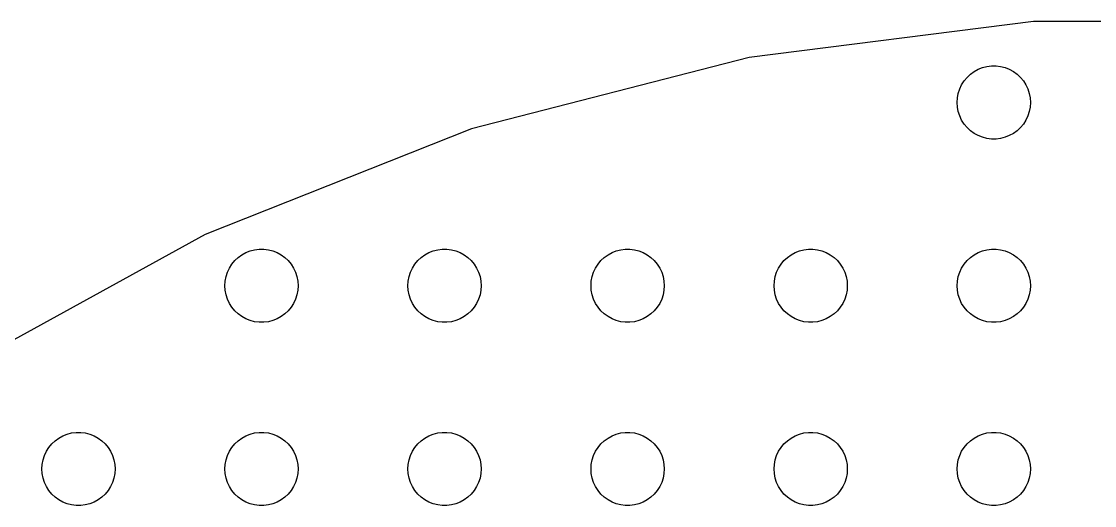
# Model space of a CAD drawing. Header units: metres. Extents: x -187 to 187, y -187 to 187.
# Drawn here: x -94.7 to -6.7, y 147 to 186.6 of the extents above; entities that cross this region are included whole.
import ezdxf

# ---------------------------------------------------------------- set-up
doc = ezdxf.new("R2010")
doc.units = ezdxf.units.M

msp = doc.modelspace()

# ---------------------------------------------------------------- linework, layer by layer
for p, q in [((-11.7418, 186.631), (-35.0403, 183.688)), ((11.7418, 186.631), (-11.7418, 186.631)), ((-35.0403, 183.688), (-57.7862, 177.848)), ((-15.927, 182.853), (-15.5621, 182.947)), ((-15.5621, 182.947), (-15.1884, 182.994)), ((-15.1884, 182.994), (-14.8116, 182.994)), ((-14.8116, 182.994), (-14.4379, 182.947)), ((-14.4379, 182.947), (-14.0729, 182.853)), ((-17.427, 181.763), (-17.1869, 182.054)), ((-17.1869, 182.054), (-16.9123, 182.312)), ((-16.9123, 182.312), (-16.6075, 182.533)), ((-16.6075, 182.533), (-16.2773, 182.714)), ((-16.2773, 182.714), (-15.927, 182.853)), ((-14.0729, 182.853), (-13.7227, 182.714)), ((-13.7227, 182.714), (-13.3925, 182.533)), ((-13.3925, 182.533), (-13.0877, 182.312)), ((-13.0877, 182.312), (-12.8131, 182.054)), ((-12.8131, 182.054), (-12.5729, 181.763)), ((-17.7893, 181.104), (-17.6289, 181.445)), ((-17.6289, 181.445), (-17.427, 181.763)), ((-12.5729, 181.763), (-12.3711, 181.445)), ((-12.3711, 181.445), (-12.2107, 181.104)), ((-18, 180), (-17.9763, 180.376)), ((-17.9763, 180.376), (-17.9057, 180.746)), ((-17.9057, 180.746), (-17.7893, 181.104)), ((-12.2107, 181.104), (-12.0942, 180.746)), ((-12.0942, 180.746), (-12.0237, 180.376)), ((-12.0237, 180.376), (-12, 180)), ((-17.9763, 179.624), (-18, 180)), ((-17.9057, 179.254), (-17.9763, 179.624)), ((-12.0237, 179.624), (-12.0942, 179.254)), ((-12, 180), (-12.0237, 179.624)), ((-17.7893, 178.896), (-17.9057, 179.254)), ((-17.6289, 178.555), (-17.7893, 178.896)), ((-17.427, 178.237), (-17.6289, 178.555)), ((-12.3711, 178.555), (-12.5729, 178.237)), ((-12.2107, 178.896), (-12.3711, 178.555)), ((-12.0942, 179.254), (-12.2107, 178.896)), ((-57.7862, 177.848), (-79.6207, 169.203)), ((-17.1869, 177.946), (-17.427, 178.237)), ((-16.9123, 177.688), (-17.1869, 177.946)), ((-16.6075, 177.467), (-16.9123, 177.688)), ((-13.0877, 177.688), (-13.3925, 177.467)), ((-12.8131, 177.946), (-13.0877, 177.688)), ((-12.5729, 178.237), (-12.8131, 177.946)), ((-16.2773, 177.286), (-16.6075, 177.467)), ((-15.927, 177.147), (-16.2773, 177.286)), ((-15.5621, 177.053), (-15.927, 177.147)), ((-15.1884, 177.006), (-15.5621, 177.053)), ((-14.8116, 177.006), (-15.1884, 177.006)), ((-14.4379, 177.053), (-14.8116, 177.006)), ((-14.0729, 177.147), (-14.4379, 177.053)), ((-13.7227, 177.286), (-14.0729, 177.147)), ((-13.3925, 177.467), (-13.7227, 177.286)), ((-79.6207, 169.203), (-100.2, 157.889)), ((-75.5621, 167.947), (-75.1884, 167.994)), ((-75.1884, 167.994), (-74.8116, 167.994)), ((-74.8116, 167.994), (-74.4379, 167.947)), ((-60.5621, 167.947), (-60.1884, 167.994)), ((-60.1884, 167.994), (-59.8116, 167.994)), ((-59.8116, 167.994), (-59.4379, 167.947)), ((-45.5621, 167.947), (-45.1884, 167.994)), ((-45.1884, 167.994), (-44.8116, 167.994)), ((-44.8116, 167.994), (-44.4379, 167.947)), ((-30.5621, 167.947), (-30.1884, 167.994)), ((-30.1884, 167.994), (-29.8116, 167.994)), ((-29.8116, 167.994), (-29.4379, 167.947)), ((-15.5621, 167.947), (-15.1884, 167.994)), ((-15.1884, 167.994), (-14.8116, 167.994)), ((-14.8116, 167.994), (-14.4379, 167.947)), ((-77.1869, 167.054), (-76.9123, 167.312)), ((-76.9123, 167.312), (-76.6075, 167.533)), ((-76.6075, 167.533), (-76.2773, 167.714)), ((-76.2773, 167.714), (-75.927, 167.853)), ((-75.927, 167.853), (-75.5621, 167.947)), ((-74.4379, 167.947), (-74.073, 167.853)), ((-74.073, 167.853), (-73.7227, 167.714)), ((-73.7227, 167.714), (-73.3925, 167.533)), ((-73.3925, 167.533), (-73.0877, 167.312)), ((-73.0877, 167.312), (-72.8131, 167.054)), ((-62.1869, 167.054), (-61.9123, 167.312)), ((-61.9123, 167.312), (-61.6075, 167.533)), ((-61.6075, 167.533), (-61.2773, 167.714)), ((-61.2773, 167.714), (-60.927, 167.853)), ((-60.927, 167.853), (-60.5621, 167.947)), ((-59.4379, 167.947), (-59.0729, 167.853)), ((-59.0729, 167.853), (-58.7227, 167.714)), ((-58.7227, 167.714), (-58.3925, 167.533)), ((-58.3925, 167.533), (-58.0877, 167.312)), ((-58.0877, 167.312), (-57.8131, 167.054)), ((-47.1869, 167.054), (-46.9123, 167.312)), ((-46.9123, 167.312), (-46.6075, 167.533)), ((-46.6075, 167.533), (-46.2773, 167.714)), ((-46.2773, 167.714), (-45.927, 167.853)), ((-45.927, 167.853), (-45.5621, 167.947)), ((-44.4379, 167.947), (-44.0729, 167.853)), ((-44.0729, 167.853), (-43.7227, 167.714)), ((-43.7227, 167.714), (-43.3925, 167.533)), ((-43.3925, 167.533), (-43.0877, 167.312)), ((-43.0877, 167.312), (-42.8131, 167.054)), ((-32.1869, 167.054), (-31.9123, 167.312)), ((-31.9123, 167.312), (-31.6075, 167.533)), ((-31.6075, 167.533), (-31.2773, 167.714)), ((-31.2773, 167.714), (-30.927, 167.853)), ((-30.927, 167.853), (-30.5621, 167.947)), ((-29.4379, 167.947), (-29.0729, 167.853)), ((-29.0729, 167.853), (-28.7227, 167.714)), ((-28.7227, 167.714), (-28.3925, 167.533)), ((-28.3925, 167.533), (-28.0877, 167.312)), ((-28.0877, 167.312), (-27.8131, 167.054)), ((-17.1869, 167.054), (-16.9123, 167.312)), ((-16.9123, 167.312), (-16.6075, 167.533)), ((-16.6075, 167.533), (-16.2773, 167.714)), ((-16.2773, 167.714), (-15.927, 167.853)), ((-15.927, 167.853), (-15.5621, 167.947)), ((-14.4379, 167.947), (-14.0729, 167.853)), ((-14.0729, 167.853), (-13.7227, 167.714)), ((-13.7227, 167.714), (-13.3925, 167.533)), ((-13.3925, 167.533), (-13.0877, 167.312)), ((-13.0877, 167.312), (-12.8131, 167.054)), ((-77.7893, 166.104), (-77.6289, 166.445)), ((-77.6289, 166.445), (-77.427, 166.763)), ((-77.427, 166.763), (-77.1869, 167.054)), ((-72.8131, 167.054), (-72.573, 166.763)), ((-72.573, 166.763), (-72.3711, 166.445)), ((-72.3711, 166.445), (-72.2107, 166.104)), ((-62.7893, 166.104), (-62.6289, 166.445)), ((-62.6289, 166.445), (-62.427, 166.763)), ((-62.427, 166.763), (-62.1869, 167.054)), ((-57.8131, 167.054), (-57.5729, 166.763)), ((-57.5729, 166.763), (-57.3711, 166.445)), ((-57.3711, 166.445), (-57.2107, 166.104)), ((-47.7893, 166.104), (-47.6289, 166.445)), ((-47.6289, 166.445), (-47.427, 166.763)), ((-47.427, 166.763), (-47.1869, 167.054)), ((-42.8131, 167.054), (-42.5729, 166.763)), ((-42.5729, 166.763), (-42.3711, 166.445)), ((-42.3711, 166.445), (-42.2107, 166.104)), ((-32.7893, 166.104), (-32.6289, 166.445)), ((-32.6289, 166.445), (-32.427, 166.763)), ((-32.427, 166.763), (-32.1869, 167.054)), ((-27.8131, 167.054), (-27.5729, 166.763)), ((-27.5729, 166.763), (-27.3711, 166.445)), ((-27.3711, 166.445), (-27.2107, 166.104)), ((-17.7893, 166.104), (-17.6289, 166.445)), ((-17.6289, 166.445), (-17.427, 166.763)), ((-17.427, 166.763), (-17.1869, 167.054)), ((-12.8131, 167.054), (-12.5729, 166.763)), ((-12.5729, 166.763), (-12.3711, 166.445)), ((-12.3711, 166.445), (-12.2107, 166.104)), ((-78, 165), (-77.9763, 165.376)), ((-77.9763, 165.376), (-77.9057, 165.746)), ((-77.9057, 165.746), (-77.7893, 166.104)), ((-72.2107, 166.104), (-72.0943, 165.746)), ((-72.0943, 165.746), (-72.0237, 165.376)), ((-72.0237, 165.376), (-72, 165)), ((-63, 165), (-62.9763, 165.376)), ((-62.9763, 165.376), (-62.9057, 165.746)), ((-62.9057, 165.746), (-62.7893, 166.104)), ((-57.2107, 166.104), (-57.0942, 165.746)), ((-57.0942, 165.746), (-57.0237, 165.376)), ((-57.0237, 165.376), (-57, 165)), ((-48, 165), (-47.9763, 165.376)), ((-47.9763, 165.376), (-47.9057, 165.746)), ((-47.9057, 165.746), (-47.7893, 166.104)), ((-42.2107, 166.104), (-42.0942, 165.746)), ((-42.0942, 165.746), (-42.0237, 165.376)), ((-42.0237, 165.376), (-42, 165)), ((-33, 165), (-32.9763, 165.376)), ((-32.9763, 165.376), (-32.9057, 165.746)), ((-32.9057, 165.746), (-32.7893, 166.104)), ((-27.2107, 166.104), (-27.0942, 165.746)), ((-27.0942, 165.746), (-27.0237, 165.376)), ((-27.0237, 165.376), (-27, 165)), ((-18, 165), (-17.9763, 165.376)), ((-17.9763, 165.376), (-17.9057, 165.746)), ((-17.9057, 165.746), (-17.7893, 166.104)), ((-12.2107, 166.104), (-12.0942, 165.746)), ((-12.0942, 165.746), (-12.0237, 165.376)), ((-12.0237, 165.376), (-12, 165)), ((-77.9763, 164.624), (-78, 165)), ((-77.9057, 164.254), (-77.9763, 164.624)), ((-72.0237, 164.624), (-72.0943, 164.254)), ((-72, 165), (-72.0237, 164.624)), ((-62.9763, 164.624), (-63, 165)), ((-62.9057, 164.254), (-62.9763, 164.624)), ((-57.0237, 164.624), (-57.0942, 164.254)), ((-57, 165), (-57.0237, 164.624)), ((-47.9763, 164.624), (-48, 165)), ((-47.9057, 164.254), (-47.9763, 164.624)), ((-42.0237, 164.624), (-42.0942, 164.254)), ((-42, 165), (-42.0237, 164.624)), ((-32.9763, 164.624), (-33, 165)), ((-32.9057, 164.254), (-32.9763, 164.624)), ((-27.0237, 164.624), (-27.0942, 164.254)), ((-27, 165), (-27.0237, 164.624)), ((-17.9763, 164.624), (-18, 165)), ((-17.9057, 164.254), (-17.9763, 164.624)), ((-12.0237, 164.624), (-12.0942, 164.254)), ((-12, 165), (-12.0237, 164.624)), ((-77.7893, 163.896), (-77.9057, 164.254)), ((-77.6289, 163.555), (-77.7893, 163.896)), ((-77.427, 163.237), (-77.6289, 163.555)), ((-72.3711, 163.555), (-72.573, 163.237)), ((-72.2107, 163.896), (-72.3711, 163.555)), ((-72.0943, 164.254), (-72.2107, 163.896)), ((-62.7893, 163.896), (-62.9057, 164.254)), ((-62.6289, 163.555), (-62.7893, 163.896)), ((-62.427, 163.237), (-62.6289, 163.555)), ((-57.3711, 163.555), (-57.5729, 163.237)), ((-57.2107, 163.896), (-57.3711, 163.555)), ((-57.0942, 164.254), (-57.2107, 163.896)), ((-47.7893, 163.896), (-47.9057, 164.254)), ((-47.6289, 163.555), (-47.7893, 163.896)), ((-47.427, 163.237), (-47.6289, 163.555)), ((-42.3711, 163.555), (-42.5729, 163.237)), ((-42.2107, 163.896), (-42.3711, 163.555)), ((-42.0942, 164.254), (-42.2107, 163.896)), ((-32.7893, 163.896), (-32.9057, 164.254)), ((-32.6289, 163.555), (-32.7893, 163.896)), ((-32.427, 163.237), (-32.6289, 163.555)), ((-27.3711, 163.555), (-27.5729, 163.237)), ((-27.2107, 163.896), (-27.3711, 163.555)), ((-27.0942, 164.254), (-27.2107, 163.896)), ((-17.7893, 163.896), (-17.9057, 164.254)), ((-17.6289, 163.555), (-17.7893, 163.896)), ((-17.427, 163.237), (-17.6289, 163.555)), ((-12.3711, 163.555), (-12.5729, 163.237)), ((-12.2107, 163.896), (-12.3711, 163.555)), ((-12.0942, 164.254), (-12.2107, 163.896)), ((-77.1869, 162.946), (-77.427, 163.237)), ((-76.9123, 162.688), (-77.1869, 162.946)), ((-76.6075, 162.467), (-76.9123, 162.688)), ((-73.0877, 162.688), (-73.3925, 162.467)), ((-72.8131, 162.946), (-73.0877, 162.688)), ((-72.573, 163.237), (-72.8131, 162.946)), ((-62.1869, 162.946), (-62.427, 163.237)), ((-61.9123, 162.688), (-62.1869, 162.946)), ((-61.6075, 162.467), (-61.9123, 162.688)), ((-58.0877, 162.688), (-58.3925, 162.467)), ((-57.8131, 162.946), (-58.0877, 162.688)), ((-57.5729, 163.237), (-57.8131, 162.946)), ((-47.1869, 162.946), (-47.427, 163.237)), ((-46.9123, 162.688), (-47.1869, 162.946)), ((-46.6075, 162.467), (-46.9123, 162.688)), ((-43.0877, 162.688), (-43.3925, 162.467)), ((-42.8131, 162.946), (-43.0877, 162.688)), ((-42.5729, 163.237), (-42.8131, 162.946)), ((-32.1869, 162.946), (-32.427, 163.237)), ((-31.9123, 162.688), (-32.1869, 162.946)), ((-31.6075, 162.467), (-31.9123, 162.688)), ((-28.0877, 162.688), (-28.3925, 162.467)), ((-27.8131, 162.946), (-28.0877, 162.688)), ((-27.5729, 163.237), (-27.8131, 162.946)), ((-17.1869, 162.946), (-17.427, 163.237)), ((-16.9123, 162.688), (-17.1869, 162.946)), ((-16.6075, 162.467), (-16.9123, 162.688)), ((-13.0877, 162.688), (-13.3925, 162.467)), ((-12.8131, 162.946), (-13.0877, 162.688)), ((-12.5729, 163.237), (-12.8131, 162.946)), ((-76.2773, 162.286), (-76.6075, 162.467)), ((-75.927, 162.147), (-76.2773, 162.286)), ((-75.5621, 162.053), (-75.927, 162.147)), ((-75.1884, 162.006), (-75.5621, 162.053)), ((-74.8116, 162.006), (-75.1884, 162.006)), ((-74.4379, 162.053), (-74.8116, 162.006)), ((-74.073, 162.147), (-74.4379, 162.053)), ((-73.7227, 162.286), (-74.073, 162.147)), ((-73.3925, 162.467), (-73.7227, 162.286)), ((-61.2773, 162.286), (-61.6075, 162.467)), ((-60.927, 162.147), (-61.2773, 162.286)), ((-60.5621, 162.053), (-60.927, 162.147)), ((-60.1884, 162.006), (-60.5621, 162.053)), ((-59.8116, 162.006), (-60.1884, 162.006)), ((-59.4379, 162.053), (-59.8116, 162.006)), ((-59.0729, 162.147), (-59.4379, 162.053)), ((-58.7227, 162.286), (-59.0729, 162.147)), ((-58.3925, 162.467), (-58.7227, 162.286)), ((-46.2773, 162.286), (-46.6075, 162.467)), ((-45.927, 162.147), (-46.2773, 162.286)), ((-45.5621, 162.053), (-45.927, 162.147)), ((-45.1884, 162.006), (-45.5621, 162.053)), ((-44.8116, 162.006), (-45.1884, 162.006)), ((-44.4379, 162.053), (-44.8116, 162.006)), ((-44.0729, 162.147), (-44.4379, 162.053)), ((-43.7227, 162.286), (-44.0729, 162.147)), ((-43.3925, 162.467), (-43.7227, 162.286)), ((-31.2773, 162.286), (-31.6075, 162.467)), ((-30.927, 162.147), (-31.2773, 162.286)), ((-30.5621, 162.053), (-30.927, 162.147)), ((-30.1884, 162.006), (-30.5621, 162.053)), ((-29.8116, 162.006), (-30.1884, 162.006)), ((-29.4379, 162.053), (-29.8116, 162.006)), ((-29.0729, 162.147), (-29.4379, 162.053)), ((-28.7227, 162.286), (-29.0729, 162.147)), ((-28.3925, 162.467), (-28.7227, 162.286)), ((-16.2773, 162.286), (-16.6075, 162.467)), ((-15.927, 162.147), (-16.2773, 162.286)), ((-15.5621, 162.053), (-15.927, 162.147)), ((-15.1884, 162.006), (-15.5621, 162.053)), ((-14.8116, 162.006), (-15.1884, 162.006)), ((-14.4379, 162.053), (-14.8116, 162.006)), ((-14.0729, 162.147), (-14.4379, 162.053)), ((-13.7227, 162.286), (-14.0729, 162.147)), ((-13.3925, 162.467), (-13.7227, 162.286)), ((-92.1869, 152.054), (-91.9123, 152.312)), ((-91.9123, 152.312), (-91.6075, 152.533)), ((-91.6075, 152.533), (-91.2773, 152.714)), ((-91.2773, 152.714), (-90.927, 152.853)), ((-90.927, 152.853), (-90.5621, 152.947)), ((-90.5621, 152.947), (-90.1884, 152.994)), ((-90.1884, 152.994), (-89.8116, 152.994)), ((-89.8116, 152.994), (-89.4379, 152.947)), ((-89.4379, 152.947), (-89.073, 152.853)), ((-89.073, 152.853), (-88.7227, 152.714)), ((-88.7227, 152.714), (-88.3925, 152.533)), ((-88.3925, 152.533), (-88.0877, 152.312)), ((-88.0877, 152.312), (-87.8131, 152.054)), ((-77.1869, 152.054), (-76.9123, 152.312)), ((-76.9123, 152.312), (-76.6075, 152.533)), ((-76.6075, 152.533), (-76.2773, 152.714)), ((-76.2773, 152.714), (-75.927, 152.853)), ((-75.927, 152.853), (-75.5621, 152.947)), ((-75.5621, 152.947), (-75.1884, 152.994)), ((-75.1884, 152.994), (-74.8116, 152.994)), ((-74.8116, 152.994), (-74.4379, 152.947)), ((-74.4379, 152.947), (-74.073, 152.853)), ((-74.073, 152.853), (-73.7227, 152.714)), ((-73.7227, 152.714), (-73.3925, 152.533)), ((-73.3925, 152.533), (-73.0877, 152.312)), ((-73.0877, 152.312), (-72.8131, 152.054)), ((-62.1869, 152.054), (-61.9123, 152.312)), ((-61.9123, 152.312), (-61.6075, 152.533)), ((-61.6075, 152.533), (-61.2773, 152.714)), ((-61.2773, 152.714), (-60.927, 152.853)), ((-60.927, 152.853), (-60.5621, 152.947)), ((-60.5621, 152.947), (-60.1884, 152.994)), ((-60.1884, 152.994), (-59.8116, 152.994)), ((-59.8116, 152.994), (-59.4379, 152.947)), ((-59.4379, 152.947), (-59.0729, 152.853)), ((-59.0729, 152.853), (-58.7227, 152.714)), ((-58.7227, 152.714), (-58.3925, 152.533)), ((-58.3925, 152.533), (-58.0877, 152.312)), ((-58.0877, 152.312), (-57.8131, 152.054)), ((-47.1869, 152.054), (-46.9123, 152.312)), ((-46.9123, 152.312), (-46.6075, 152.533)), ((-46.6075, 152.533), (-46.2773, 152.714)), ((-46.2773, 152.714), (-45.927, 152.853)), ((-45.927, 152.853), (-45.5621, 152.947)), ((-45.5621, 152.947), (-45.1884, 152.994)), ((-45.1884, 152.994), (-44.8116, 152.994)), ((-44.8116, 152.994), (-44.4379, 152.947)), ((-44.4379, 152.947), (-44.0729, 152.853)), ((-44.0729, 152.853), (-43.7227, 152.714)), ((-43.7227, 152.714), (-43.3925, 152.533)), ((-43.3925, 152.533), (-43.0877, 152.312)), ((-43.0877, 152.312), (-42.8131, 152.054)), ((-32.1869, 152.054), (-31.9123, 152.312)), ((-31.9123, 152.312), (-31.6075, 152.533)), ((-31.6075, 152.533), (-31.2773, 152.714)), ((-31.2773, 152.714), (-30.927, 152.853)), ((-30.927, 152.853), (-30.5621, 152.947)), ((-30.5621, 152.947), (-30.1884, 152.994)), ((-30.1884, 152.994), (-29.8116, 152.994)), ((-29.8116, 152.994), (-29.4379, 152.947)), ((-29.4379, 152.947), (-29.0729, 152.853)), ((-29.0729, 152.853), (-28.7227, 152.714)), ((-28.7227, 152.714), (-28.3925, 152.533)), ((-28.3925, 152.533), (-28.0877, 152.312)), ((-28.0877, 152.312), (-27.8131, 152.054)), ((-17.1869, 152.054), (-16.9123, 152.312)), ((-16.9123, 152.312), (-16.6075, 152.533)), ((-16.6075, 152.533), (-16.2773, 152.714)), ((-16.2773, 152.714), (-15.927, 152.853)), ((-15.927, 152.853), (-15.5621, 152.947)), ((-15.5621, 152.947), (-15.1884, 152.994)), ((-15.1884, 152.994), (-14.8116, 152.994)), ((-14.8116, 152.994), (-14.4379, 152.947)), ((-14.4379, 152.947), (-14.0729, 152.853)), ((-14.0729, 152.853), (-13.7227, 152.714)), ((-13.7227, 152.714), (-13.3925, 152.533)), ((-13.3925, 152.533), (-13.0877, 152.312)), ((-13.0877, 152.312), (-12.8131, 152.054)), ((-92.7893, 151.104), (-92.6289, 151.445)), ((-92.6289, 151.445), (-92.427, 151.763)), ((-92.427, 151.763), (-92.1869, 152.054)), ((-87.8131, 152.054), (-87.573, 151.763)), ((-87.573, 151.763), (-87.3711, 151.445)), ((-87.3711, 151.445), (-87.2107, 151.104)), ((-77.7893, 151.104), (-77.6289, 151.445)), ((-77.6289, 151.445), (-77.427, 151.763)), ((-77.427, 151.763), (-77.1869, 152.054)), ((-72.8131, 152.054), (-72.573, 151.763)), ((-72.573, 151.763), (-72.3711, 151.445)), ((-72.3711, 151.445), (-72.2107, 151.104)), ((-62.7893, 151.104), (-62.6289, 151.445)), ((-62.6289, 151.445), (-62.427, 151.763)), ((-62.427, 151.763), (-62.1869, 152.054)), ((-57.8131, 152.054), (-57.5729, 151.763)), ((-57.5729, 151.763), (-57.3711, 151.445)), ((-57.3711, 151.445), (-57.2107, 151.104)), ((-47.7893, 151.104), (-47.6289, 151.445)), ((-47.6289, 151.445), (-47.427, 151.763)), ((-47.427, 151.763), (-47.1869, 152.054)), ((-42.8131, 152.054), (-42.5729, 151.763)), ((-42.5729, 151.763), (-42.3711, 151.445)), ((-42.3711, 151.445), (-42.2107, 151.104)), ((-32.7893, 151.104), (-32.6289, 151.445)), ((-32.6289, 151.445), (-32.427, 151.763)), ((-32.427, 151.763), (-32.1869, 152.054)), ((-27.8131, 152.054), (-27.5729, 151.763)), ((-27.5729, 151.763), (-27.3711, 151.445)), ((-27.3711, 151.445), (-27.2107, 151.104)), ((-17.7893, 151.104), (-17.6289, 151.445)), ((-17.6289, 151.445), (-17.427, 151.763)), ((-17.427, 151.763), (-17.1869, 152.054)), ((-12.8131, 152.054), (-12.5729, 151.763)), ((-12.5729, 151.763), (-12.3711, 151.445)), ((-12.3711, 151.445), (-12.2107, 151.104)), ((-93, 150), (-92.9763, 150.376)), ((-92.9763, 150.376), (-92.9057, 150.746)), ((-92.9057, 150.746), (-92.7893, 151.104)), ((-87.2107, 151.104), (-87.0943, 150.746)), ((-87.0943, 150.746), (-87.0237, 150.376)), ((-87.0237, 150.376), (-87, 150)), ((-78, 150), (-77.9763, 150.376)), ((-77.9763, 150.376), (-77.9057, 150.746)), ((-77.9057, 150.746), (-77.7893, 151.104)), ((-72.2107, 151.104), (-72.0943, 150.746)), ((-72.0943, 150.746), (-72.0237, 150.376)), ((-72.0237, 150.376), (-72, 150)), ((-63, 150), (-62.9763, 150.376)), ((-62.9763, 150.376), (-62.9057, 150.746)), ((-62.9057, 150.746), (-62.7893, 151.104)), ((-57.2107, 151.104), (-57.0942, 150.746)), ((-57.0942, 150.746), (-57.0237, 150.376)), ((-57.0237, 150.376), (-57, 150)), ((-48, 150), (-47.9763, 150.376)), ((-47.9763, 150.376), (-47.9057, 150.746)), ((-47.9057, 150.746), (-47.7893, 151.104)), ((-42.2107, 151.104), (-42.0942, 150.746)), ((-42.0942, 150.746), (-42.0237, 150.376)), ((-42.0237, 150.376), (-42, 150)), ((-33, 150), (-32.9763, 150.376)), ((-32.9763, 150.376), (-32.9057, 150.746)), ((-32.9057, 150.746), (-32.7893, 151.104)), ((-27.2107, 151.104), (-27.0942, 150.746)), ((-27.0942, 150.746), (-27.0237, 150.376)), ((-27.0237, 150.376), (-27, 150)), ((-18, 150), (-17.9763, 150.376)), ((-17.9763, 150.376), (-17.9057, 150.746)), ((-17.9057, 150.746), (-17.7893, 151.104)), ((-12.2107, 151.104), (-12.0942, 150.746)), ((-12.0942, 150.746), (-12.0237, 150.376)), ((-12.0237, 150.376), (-12, 150)), ((-92.9763, 149.624), (-93, 150)), ((-92.9057, 149.254), (-92.9763, 149.624)), ((-87.0237, 149.624), (-87.0943, 149.254)), ((-87, 150), (-87.0237, 149.624)), ((-77.9763, 149.624), (-78, 150)), ((-77.9057, 149.254), (-77.9763, 149.624)), ((-72.0237, 149.624), (-72.0943, 149.254)), ((-72, 150), (-72.0237, 149.624)), ((-62.9763, 149.624), (-63, 150)), ((-62.9057, 149.254), (-62.9763, 149.624)), ((-57.0237, 149.624), (-57.0942, 149.254)), ((-57, 150), (-57.0237, 149.624)), ((-47.9763, 149.624), (-48, 150)), ((-47.9057, 149.254), (-47.9763, 149.624)), ((-42.0237, 149.624), (-42.0942, 149.254)), ((-42, 150), (-42.0237, 149.624)), ((-32.9763, 149.624), (-33, 150)), ((-32.9057, 149.254), (-32.9763, 149.624)), ((-27.0237, 149.624), (-27.0942, 149.254)), ((-27, 150), (-27.0237, 149.624)), ((-17.9763, 149.624), (-18, 150)), ((-17.9057, 149.254), (-17.9763, 149.624)), ((-12.0237, 149.624), (-12.0942, 149.254)), ((-12, 150), (-12.0237, 149.624)), ((-92.7893, 148.896), (-92.9057, 149.254)), ((-92.6289, 148.555), (-92.7893, 148.896)), ((-87.2107, 148.896), (-87.3711, 148.555)), ((-87.0943, 149.254), (-87.2107, 148.896)), ((-77.7893, 148.896), (-77.9057, 149.254)), ((-77.6289, 148.555), (-77.7893, 148.896)), ((-72.2107, 148.896), (-72.3711, 148.555)), ((-72.0943, 149.254), (-72.2107, 148.896)), ((-62.7893, 148.896), (-62.9057, 149.254)), ((-62.6289, 148.555), (-62.7893, 148.896)), ((-57.2107, 148.896), (-57.3711, 148.555)), ((-57.0942, 149.254), (-57.2107, 148.896)), ((-47.7893, 148.896), (-47.9057, 149.254)), ((-47.6289, 148.555), (-47.7893, 148.896)), ((-42.2107, 148.896), (-42.3711, 148.555)), ((-42.0942, 149.254), (-42.2107, 148.896)), ((-32.7893, 148.896), (-32.9057, 149.254)), ((-32.6289, 148.555), (-32.7893, 148.896)), ((-27.2107, 148.896), (-27.3711, 148.555)), ((-27.0942, 149.254), (-27.2107, 148.896)), ((-17.7893, 148.896), (-17.9057, 149.254)), ((-17.6289, 148.555), (-17.7893, 148.896)), ((-12.2107, 148.896), (-12.3711, 148.555)), ((-12.0942, 149.254), (-12.2107, 148.896)), ((-92.427, 148.237), (-92.6289, 148.555)), ((-92.1869, 147.946), (-92.427, 148.237)), ((-91.9123, 147.688), (-92.1869, 147.946)), ((-87.8131, 147.946), (-88.0877, 147.688)), ((-87.573, 148.237), (-87.8131, 147.946)), ((-87.3711, 148.555), (-87.573, 148.237)), ((-77.427, 148.237), (-77.6289, 148.555)), ((-77.1869, 147.946), (-77.427, 148.237)), ((-76.9123, 147.688), (-77.1869, 147.946)), ((-72.8131, 147.946), (-73.0877, 147.688)), ((-72.573, 148.237), (-72.8131, 147.946)), ((-72.3711, 148.555), (-72.573, 148.237)), ((-62.427, 148.237), (-62.6289, 148.555)), ((-62.1869, 147.946), (-62.427, 148.237)), ((-61.9123, 147.688), (-62.1869, 147.946)), ((-57.8131, 147.946), (-58.0877, 147.688)), ((-57.5729, 148.237), (-57.8131, 147.946)), ((-57.3711, 148.555), (-57.5729, 148.237)), ((-47.427, 148.237), (-47.6289, 148.555)), ((-47.1869, 147.946), (-47.427, 148.237)), ((-46.9123, 147.688), (-47.1869, 147.946)), ((-42.8131, 147.946), (-43.0877, 147.688)), ((-42.5729, 148.237), (-42.8131, 147.946)), ((-42.3711, 148.555), (-42.5729, 148.237)), ((-32.427, 148.237), (-32.6289, 148.555)), ((-32.1869, 147.946), (-32.427, 148.237)), ((-31.9123, 147.688), (-32.1869, 147.946)), ((-27.8131, 147.946), (-28.0877, 147.688)), ((-27.5729, 148.237), (-27.8131, 147.946)), ((-27.3711, 148.555), (-27.5729, 148.237)), ((-17.427, 148.237), (-17.6289, 148.555)), ((-17.1869, 147.946), (-17.427, 148.237)), ((-16.9123, 147.688), (-17.1869, 147.946)), ((-12.8131, 147.946), (-13.0877, 147.688)), ((-12.5729, 148.237), (-12.8131, 147.946)), ((-12.3711, 148.555), (-12.5729, 148.237)), ((-91.6075, 147.467), (-91.9123, 147.688)), ((-91.2773, 147.286), (-91.6075, 147.467)), ((-90.927, 147.147), (-91.2773, 147.286)), ((-90.5621, 147.053), (-90.927, 147.147)), ((-90.1884, 147.006), (-90.5621, 147.053)), ((-89.8116, 147.006), (-90.1884, 147.006)), ((-89.4379, 147.053), (-89.8116, 147.006)), ((-89.073, 147.147), (-89.4379, 147.053)), ((-88.7227, 147.286), (-89.073, 147.147)), ((-88.3925, 147.467), (-88.7227, 147.286)), ((-88.0877, 147.688), (-88.3925, 147.467)), ((-76.6075, 147.467), (-76.9123, 147.688)), ((-76.2773, 147.286), (-76.6075, 147.467)), ((-75.927, 147.147), (-76.2773, 147.286)), ((-75.5621, 147.053), (-75.927, 147.147)), ((-75.1884, 147.006), (-75.5621, 147.053)), ((-74.8116, 147.006), (-75.1884, 147.006)), ((-74.4379, 147.053), (-74.8116, 147.006)), ((-74.073, 147.147), (-74.4379, 147.053)), ((-73.7227, 147.286), (-74.073, 147.147)), ((-73.3925, 147.467), (-73.7227, 147.286)), ((-73.0877, 147.688), (-73.3925, 147.467)), ((-61.6075, 147.467), (-61.9123, 147.688)), ((-61.2773, 147.286), (-61.6075, 147.467)), ((-60.927, 147.147), (-61.2773, 147.286)), ((-60.5621, 147.053), (-60.927, 147.147)), ((-60.1884, 147.006), (-60.5621, 147.053)), ((-59.8116, 147.006), (-60.1884, 147.006)), ((-59.4379, 147.053), (-59.8116, 147.006)), ((-59.0729, 147.147), (-59.4379, 147.053)), ((-58.7227, 147.286), (-59.0729, 147.147)), ((-58.3925, 147.467), (-58.7227, 147.286)), ((-58.0877, 147.688), (-58.3925, 147.467)), ((-46.6075, 147.467), (-46.9123, 147.688)), ((-46.2773, 147.286), (-46.6075, 147.467)), ((-45.927, 147.147), (-46.2773, 147.286)), ((-45.5621, 147.053), (-45.927, 147.147)), ((-45.1884, 147.006), (-45.5621, 147.053)), ((-44.8116, 147.006), (-45.1884, 147.006)), ((-44.4379, 147.053), (-44.8116, 147.006)), ((-44.0729, 147.147), (-44.4379, 147.053)), ((-43.7227, 147.286), (-44.0729, 147.147)), ((-43.3925, 147.467), (-43.7227, 147.286)), ((-43.0877, 147.688), (-43.3925, 147.467)), ((-31.6075, 147.467), (-31.9123, 147.688)), ((-31.2773, 147.286), (-31.6075, 147.467)), ((-30.927, 147.147), (-31.2773, 147.286)), ((-30.5621, 147.053), (-30.927, 147.147)), ((-30.1884, 147.006), (-30.5621, 147.053)), ((-29.8116, 147.006), (-30.1884, 147.006)), ((-29.4379, 147.053), (-29.8116, 147.006)), ((-29.0729, 147.147), (-29.4379, 147.053)), ((-28.7227, 147.286), (-29.0729, 147.147)), ((-28.3925, 147.467), (-28.7227, 147.286)), ((-28.0877, 147.688), (-28.3925, 147.467)), ((-16.6075, 147.467), (-16.9123, 147.688)), ((-16.2773, 147.286), (-16.6075, 147.467)), ((-15.927, 147.147), (-16.2773, 147.286)), ((-15.5621, 147.053), (-15.927, 147.147)), ((-15.1884, 147.006), (-15.5621, 147.053)), ((-14.8116, 147.006), (-15.1884, 147.006)), ((-14.4379, 147.053), (-14.8116, 147.006)), ((-14.0729, 147.147), (-14.4379, 147.053)), ((-13.7227, 147.286), (-14.0729, 147.147)), ((-13.3925, 147.467), (-13.7227, 147.286)), ((-13.0877, 147.688), (-13.3925, 147.467))]:
    msp.add_line(p, q)

doc.saveas('drawing.dxf')
